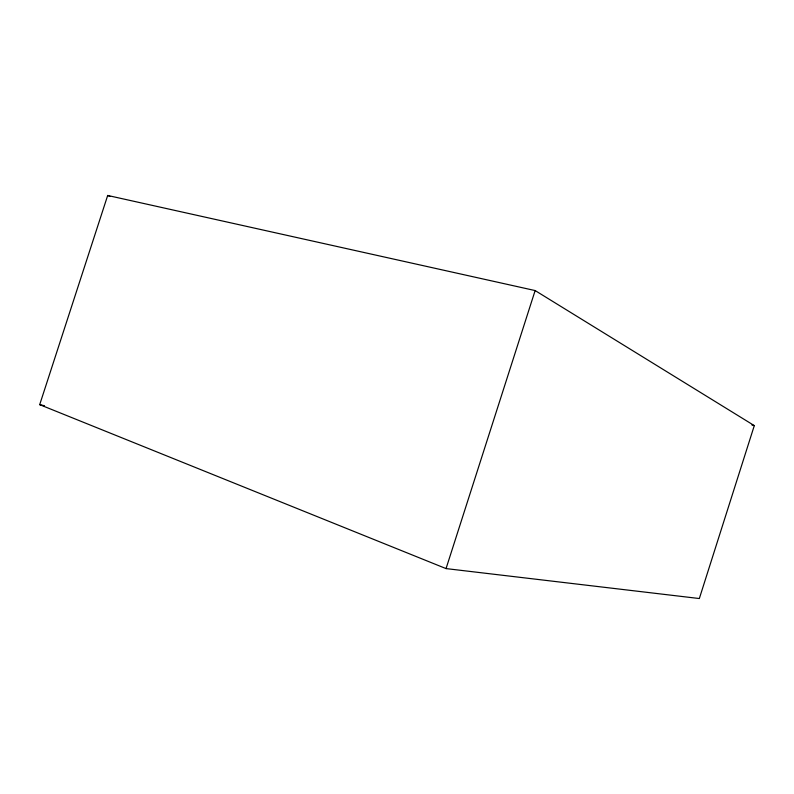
<?xml version="1.0" encoding="UTF-8"?>
<svg xmlns="http://www.w3.org/2000/svg" width="794" height="794" viewBox="0 0 794 794"><rect width="100%" height="100%" fill="white"/><g stroke="black" fill="none" stroke-linecap="round" stroke-linejoin="round"><path stroke-width="1.19" d="M754.3 425.614L699.335 598.537L446.049 568.593L39.7 404.652L107.686 195.463L535.136 290.564L754.3 425.614L751.908 424.979M446.049 568.593L535.136 290.564M39.7 404.652L44.533 405.744M107.686 195.463L109.939 196.475"/></g></svg>
